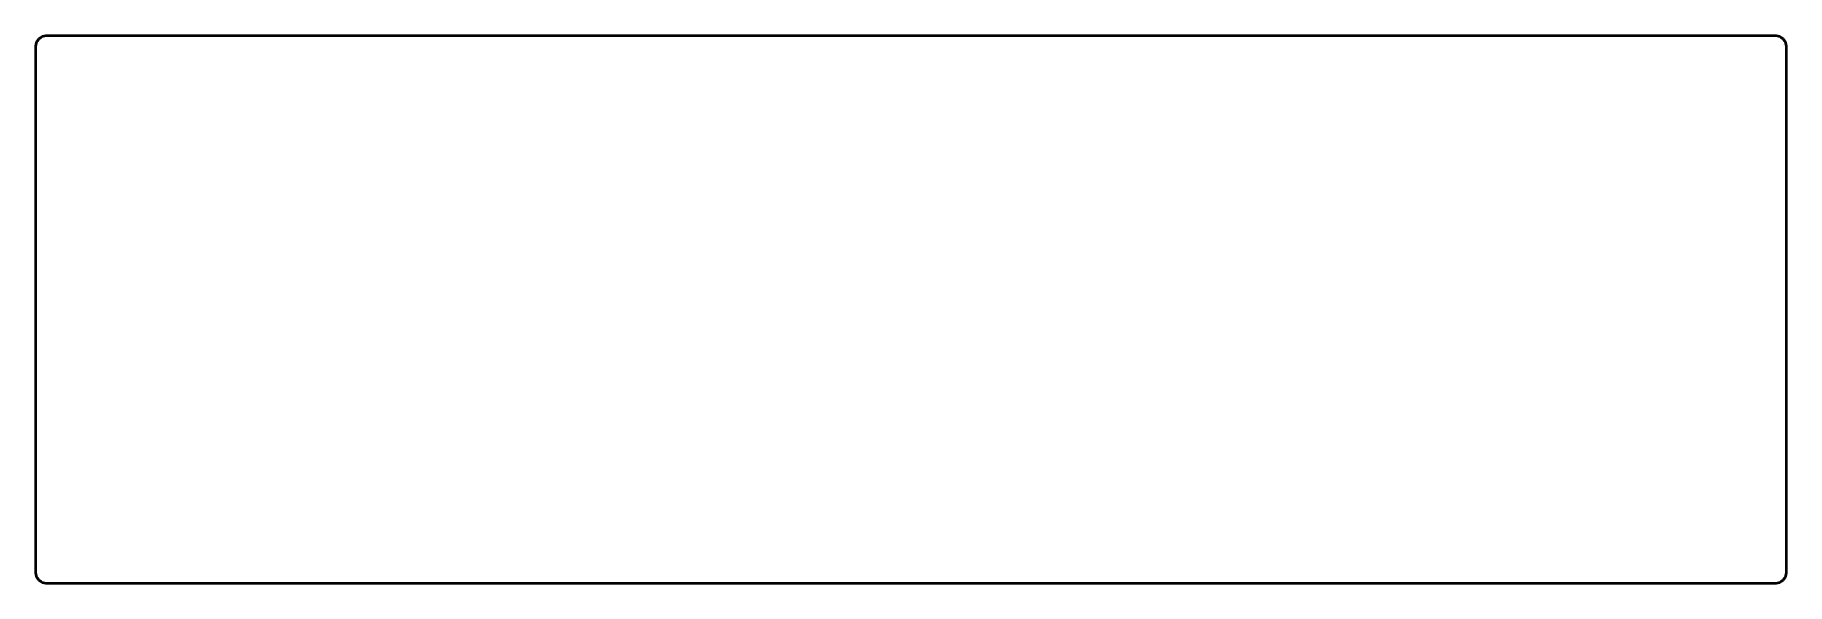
# Model space of a CAD drawing. Header units: millimetres. Extents: x 28 to 333, y -124 to -28.
import ezdxf

# ---------------------------------------------------------------- set-up
doc = ezdxf.new("R2010")
doc.units = ezdxf.units.MM
doc.layers.add('Edge.Cuts', color=254, linetype='CONTINUOUS', true_color=0xd0d2cd)

msp = doc.modelspace()

# ---------------------------------------------------------------- linework, layer by layer
at = {"layer": 'Edge.Cuts', "linetype": 'CONTINUOUS'}
for p, q in [((28.475, -30.575), (28.492966, -30.300895)), ((28.492966, -30.300895), (28.546555, -30.03148)), ((28.546555, -30.03148), (28.634853, -29.771365)), ((28.634853, -29.771365), (28.756346, -29.525)), ((28.707509, -30.203533), (28.675, -30.450467)), ((28.675, -30.450467), (28.675, -30.575)), ((28.771972, -29.962954), (28.707509, -30.203533)), ((28.756346, -29.525), (28.908958, -29.296601)), ((28.867285, -29.732848), (28.771972, -29.962954)), ((28.991817, -29.517151), (28.867285, -29.732848)), ((28.908958, -29.296601), (29.090075, -29.090075)), ((29.143439, -29.319554), (28.991817, -29.517151)), ((29.090075, -29.090075), (29.296601, -28.908958)), ((29.319554, -29.143439), (29.143439, -29.319554)), ((29.296601, -28.908958), (29.525, -28.756346)), ((29.517151, -28.991817), (29.319554, -29.143439)), ((29.732848, -28.867285), (29.517151, -28.991817)), ((29.525, -28.756346), (29.771365, -28.634853)), ((29.962954, -28.771972), (29.732848, -28.867285)), ((29.771365, -28.634853), (30.03148, -28.546555)), ((30.203533, -28.707509), (29.962954, -28.771972)), ((30.03148, -28.546555), (30.300895, -28.492966)), ((30.450467, -28.675), (30.203533, -28.707509)), ((30.300895, -28.492966), (30.575, -28.475)), ((30.575, -28.675), (30.450467, -28.675)), ((30.575, -28.475), (331.375, -28.475)), ((331.375, -28.675), (30.575, -28.675)), ((331.375, -28.475), (331.649105, -28.492966)), ((331.499533, -28.675), (331.375, -28.675)), ((331.746467, -28.707509), (331.499533, -28.675)), ((331.649105, -28.492966), (331.91852, -28.546555)), ((331.987046, -28.771972), (331.746467, -28.707509)), ((331.91852, -28.546555), (332.178635, -28.634853)), ((332.217152, -28.867285), (331.987046, -28.771972)), ((332.178635, -28.634853), (332.425, -28.756346)), ((332.432849, -28.991817), (332.217152, -28.867285)), ((332.425, -28.756346), (332.653399, -28.908958)), ((332.630446, -29.143439), (332.432849, -28.991817)), ((332.806561, -29.319554), (332.630446, -29.143439)), ((332.653399, -28.908958), (332.859925, -29.090075)), ((332.958183, -29.517151), (332.806561, -29.319554)), ((332.859925, -29.090075), (333.041042, -29.296601)), ((333.082715, -29.732848), (332.958183, -29.517151)), ((333.041042, -29.296601), (333.193654, -29.525)), ((333.178028, -29.962954), (333.082715, -29.732848)), ((333.242491, -30.203533), (333.178028, -29.962954)), ((333.193654, -29.525), (333.315147, -29.771365)), ((333.275, -30.450467), (333.242491, -30.203533)), ((333.275, -30.575), (333.275, -30.450467)), ((333.315147, -29.771365), (333.403445, -30.03148)), ((333.403445, -30.03148), (333.457034, -30.300895)), ((333.457034, -30.300895), (333.475, -30.575)), ((28.475, -121.825), (28.475, -30.575)), ((28.675, -30.575), (28.675, -121.825)), ((333.275, -121.825), (333.275, -30.575)), ((333.475, -30.575), (333.475, -121.825)), ((28.492966, -122.099105), (28.475, -121.825)), ((28.675, -121.825), (28.675, -121.949533)), ((28.675, -121.949533), (28.707509, -122.196467)), ((333.242491, -122.196467), (333.275, -121.949533)), ((333.275, -121.949533), (333.275, -121.825)), ((333.475, -121.825), (333.457034, -122.099105)), ((28.546555, -122.36852), (28.492966, -122.099105)), ((28.634853, -122.628635), (28.546555, -122.36852)), ((28.756346, -122.875), (28.634853, -122.628635)), ((28.707509, -122.196467), (28.771972, -122.437046)), ((28.908958, -123.103399), (28.756346, -122.875)), ((28.771972, -122.437046), (28.867285, -122.667152)), ((28.867285, -122.667152), (28.991817, -122.882849)), ((29.090075, -123.309925), (28.908958, -123.103399)), ((28.991817, -122.882849), (29.143439, -123.080446)), ((29.296601, -123.491042), (29.090075, -123.309925)), ((29.143439, -123.080446), (29.319554, -123.256561)), ((29.525, -123.643654), (29.296601, -123.491042)), ((29.319554, -123.256561), (29.517151, -123.408183)), ((29.517151, -123.408183), (29.732848, -123.532715)), ((29.771365, -123.765147), (29.525, -123.643654)), ((29.732848, -123.532715), (29.962954, -123.628028)), ((30.03148, -123.853445), (29.771365, -123.765147)), ((29.962954, -123.628028), (30.203533, -123.692491)), ((30.300895, -123.907034), (30.03148, -123.853445)), ((30.203533, -123.692491), (30.450467, -123.725)), ((30.575, -123.925), (30.300895, -123.907034)), ((30.450467, -123.725), (30.575, -123.725)), ((30.575, -123.725), (331.375, -123.725)), ((331.375, -123.925), (30.575, -123.925)), ((331.375, -123.725), (331.499533, -123.725)), ((331.649105, -123.907034), (331.375, -123.925)), ((331.499533, -123.725), (331.746467, -123.692491)), ((331.91852, -123.853445), (331.649105, -123.907034)), ((331.746467, -123.692491), (331.987046, -123.628028)), ((332.178635, -123.765147), (331.91852, -123.853445)), ((331.987046, -123.628028), (332.217152, -123.532715)), ((332.425, -123.643654), (332.178635, -123.765147)), ((332.217152, -123.532715), (332.432849, -123.408183)), ((332.653399, -123.491042), (332.425, -123.643654)), ((332.432849, -123.408183), (332.630446, -123.256561)), ((332.630446, -123.256561), (332.806561, -123.080446)), ((332.859925, -123.309925), (332.653399, -123.491042)), ((332.806561, -123.080446), (332.958183, -122.882849)), ((333.041042, -123.103399), (332.859925, -123.309925)), ((332.958183, -122.882849), (333.082715, -122.667152)), ((333.193654, -122.875), (333.041042, -123.103399)), ((333.082715, -122.667152), (333.178028, -122.437046)), ((333.178028, -122.437046), (333.242491, -122.196467)), ((333.315147, -122.628635), (333.193654, -122.875)), ((333.403445, -122.36852), (333.315147, -122.628635)), ((333.457034, -122.099105), (333.403445, -122.36852))]:
    msp.add_line(p, q, dxfattribs=at)

doc.saveas('drawing.dxf')
